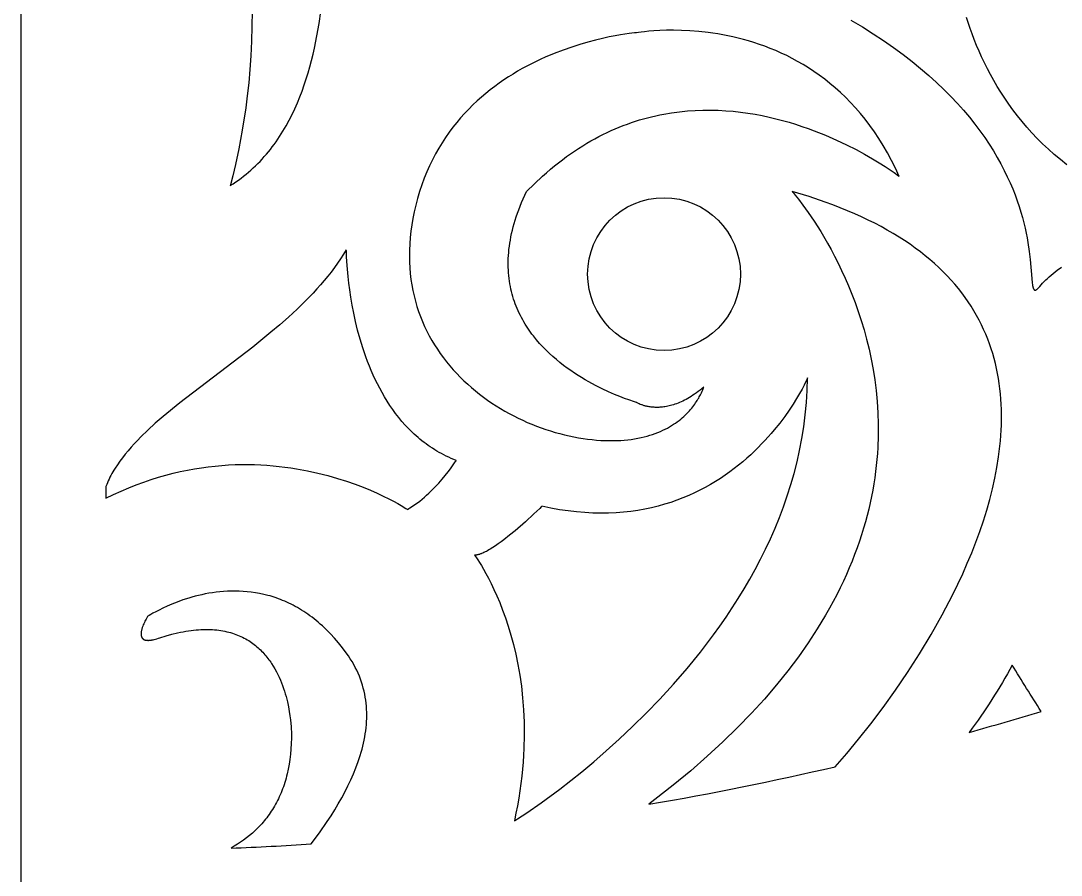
# Model space of a CAD drawing. Extents: x -3008 to 184, y 2842 to 4842.
# Drawn here: x -1815.6 to -1571.3, y 3079.9 to 3280.5 of the extents above; entities that cross this region are included whole.
import ezdxf

# ---------------------------------------------------------------- set-up
doc = ezdxf.new("R2010")
doc.units = 0
doc.layers.add('DEFAULT', color=7, linetype='CONTINUOUS')
doc.layers.add('LAYER_1', color=7, linetype='CONTINUOUS')

msp = doc.modelspace()

# ---------------------------------------------------------------- linework, layer by layer
at = {"layer": 'DEFAULT'}
msp.add_lwpolyline([(-1815.63, 2841.66), (184.37, 2841.66), (184.37, 4841.66), (-1815.63, 4841.66)], close=True, dxfattribs=at)
at = {"layer": 'LAYER_1'}
for points in [[(-1761.33, 3282.77), (-1761.34, 3279.18), (-1761.44, 3275.69), (-1761.61, 3272.3), (-1761.84, 3269.04), (-1762.12, 3265.9), (-1762.45, 3262.9), (-1762.82, 3260.05), (-1763.61, 3254.85), (-1764.43, 3250.4), (-1765.2, 3246.78), (-1765.84, 3244.08), (-1766.4, 3241.96), (-1766.45, 3241.82), (-1765.8, 3242.23), (-1765.16, 3242.65), (-1764.54, 3243.08), (-1763.92, 3243.53), (-1763.32, 3243.99), (-1762.74, 3244.45), (-1762.16, 3244.93), (-1761.6, 3245.43), (-1761.04, 3245.93), (-1760.5, 3246.44), (-1759.97, 3246.96), (-1759.45, 3247.49), (-1758.95, 3248.04), (-1758.45, 3248.59), (-1757.96, 3249.15), (-1757.49, 3249.72), (-1757.03, 3250.3), (-1756.57, 3250.88), (-1756.13, 3251.48), (-1755.7, 3252.08), (-1754.87, 3253.31), (-1754.07, 3254.56), (-1753.32, 3255.85), (-1752.6, 3257.16), (-1751.92, 3258.49), (-1751.28, 3259.84), (-1750.68, 3261.21), (-1750.1, 3262.6), (-1749.56, 3264), (-1749.06, 3265.42), (-1748.58, 3266.84), (-1748.14, 3268.28), (-1747.73, 3269.72), (-1747.34, 3271.17), (-1746.99, 3272.62), (-1746.66, 3274.08), (-1746.08, 3276.98), (-1745.59, 3279.86), (-1745.2, 3282.71)], [(-1620.67, 3280.66), (-1618, 3279.06), (-1615.44, 3277.45), (-1613, 3275.83), (-1610.66, 3274.2), (-1608.44, 3272.57), (-1606.32, 3270.93), (-1604.31, 3269.29), (-1602.39, 3267.65), (-1600.58, 3266.01), (-1598.86, 3264.37), (-1597.23, 3262.73), (-1595.69, 3261.1), (-1594.24, 3259.47), (-1592.87, 3257.85), (-1591.59, 3256.24), (-1590.39, 3254.64), (-1589.26, 3253.06), (-1588.21, 3251.49), (-1587.22, 3249.93), (-1586.31, 3248.39), (-1585.47, 3246.87), (-1584.68, 3245.37), (-1583.96, 3243.89), (-1583.3, 3242.44), (-1582.69, 3241.01), (-1582.14, 3239.6), (-1581.64, 3238.23), (-1581.18, 3236.88), (-1580.77, 3235.56), (-1580.4, 3234.28), (-1580.07, 3233.03), (-1579.78, 3231.82), (-1579.53, 3230.64), (-1579.3, 3229.5), (-1579.11, 3228.4), (-1578.79, 3226.34), (-1578.57, 3224.45), (-1578.19, 3219.98), (-1578.09, 3218.93), (-1578.04, 3218.5), (-1578.01, 3218.3), (-1577.97, 3218.12), (-1577.96, 3218.04), (-1577.94, 3217.96), (-1577.92, 3217.89), (-1577.9, 3217.81), (-1577.88, 3217.75), (-1577.86, 3217.68), (-1577.84, 3217.63), (-1577.81, 3217.57), (-1577.79, 3217.52), (-1577.77, 3217.47), (-1577.74, 3217.43), (-1577.71, 3217.39), (-1577.69, 3217.36), (-1577.66, 3217.33), (-1577.63, 3217.3), (-1577.59, 3217.28), (-1577.56, 3217.27), (-1577.53, 3217.25), (-1577.49, 3217.25), (-1577.45, 3217.24), (-1577.42, 3217.24), (-1577.37, 3217.25), (-1577.33, 3217.26), (-1577.29, 3217.27), (-1577.24, 3217.29), (-1577.2, 3217.32), (-1577.15, 3217.34), (-1577.1, 3217.38), (-1577.05, 3217.42), (-1576.99, 3217.46), (-1576.94, 3217.5), (-1576.88, 3217.56), (-1576.82, 3217.61), (-1576.76, 3217.67), (-1576.7, 3217.74), (-1576.63, 3217.81), (-1576.49, 3217.96), (-1576.35, 3218.14), (-1576.03, 3218.51), (-1575.69, 3218.88), (-1575.33, 3219.26), (-1574.95, 3219.63), (-1574.55, 3220.01), (-1574.13, 3220.39), (-1573.69, 3220.77), (-1573.23, 3221.14), (-1572.26, 3221.9), (-1571.23, 3222.66)], [(-1569.95, 3246.71), (-1571.46, 3247.89), (-1572.92, 3249.11), (-1574.32, 3250.35), (-1575.66, 3251.61), (-1576.95, 3252.89), (-1578.19, 3254.2), (-1579.38, 3255.52), (-1580.51, 3256.85), (-1581.6, 3258.2), (-1582.64, 3259.57), (-1583.63, 3260.94), (-1584.57, 3262.32), (-1585.47, 3263.7), (-1586.33, 3265.09), (-1587.14, 3266.48), (-1587.91, 3267.87), (-1588.64, 3269.25), (-1589.34, 3270.63), (-1589.99, 3272.01), (-1590.6, 3273.38), (-1591.18, 3274.73), (-1591.73, 3276.08), (-1592.24, 3277.41), (-1592.71, 3278.72), (-1593.57, 3281.29)]]:
    msp.add_lwpolyline(points, dxfattribs=at)
for points in [[(-1671.04, 3277.68), (-1671.04, 3277.68), (-1671.05, 3277.68), (-1671.07, 3277.68), (-1671.15, 3277.67), (-1671.49, 3277.64), (-1672.78, 3277.49), (-1674.82, 3277.19), (-1676.08, 3276.97), (-1677.48, 3276.69), (-1679.02, 3276.36), (-1680.68, 3275.96), (-1682.45, 3275.5), (-1684.32, 3274.96), (-1686.26, 3274.34), (-1688.28, 3273.63), (-1690.35, 3272.83), (-1692.47, 3271.94), (-1693.54, 3271.46), (-1694.62, 3270.95), (-1695.7, 3270.41), (-1696.79, 3269.85), (-1697.87, 3269.26), (-1698.96, 3268.64), (-1700.04, 3267.99), (-1701.13, 3267.31), (-1702.2, 3266.6), (-1703.27, 3265.86), (-1704.34, 3265.09), (-1705.39, 3264.29), (-1706.43, 3263.45), (-1707.46, 3262.58), (-1708.47, 3261.67), (-1709.47, 3260.73), (-1710.45, 3259.76), (-1711.42, 3258.74), (-1712.36, 3257.69), (-1713.27, 3256.61), (-1714.17, 3255.48), (-1715.04, 3254.32), (-1715.88, 3253.11), (-1716.69, 3251.87), (-1717.48, 3250.58), (-1718.23, 3249.25), (-1718.94, 3247.88), (-1719.63, 3246.47), (-1720.27, 3245.02), (-1720.88, 3243.51), (-1721.45, 3241.97), (-1721.97, 3240.38), (-1722.45, 3238.77), (-1722.87, 3237.19), (-1723.24, 3235.63), (-1723.55, 3234.08), (-1723.82, 3232.56), (-1724.03, 3231.06), (-1724.19, 3229.57), (-1724.31, 3228.11), (-1724.37, 3226.67), (-1724.39, 3225.25), (-1724.36, 3223.85), (-1724.29, 3222.48), (-1724.18, 3221.12), (-1724.02, 3219.78), (-1723.82, 3218.47), (-1723.57, 3217.18), (-1723.29, 3215.9), (-1722.97, 3214.65), (-1722.61, 3213.43), (-1722.21, 3212.22), (-1721.78, 3211.04), (-1721.31, 3209.87), (-1720.81, 3208.74), (-1720.27, 3207.62), (-1719.7, 3206.52), (-1719.1, 3205.45), (-1718.47, 3204.4), (-1717.81, 3203.37), (-1717.12, 3202.37), (-1716.4, 3201.38), (-1715.66, 3200.42), (-1714.89, 3199.49), (-1714.09, 3198.57), (-1713.27, 3197.69), (-1712.43, 3196.82), (-1711.57, 3195.98), (-1710.69, 3195.16), (-1709.79, 3194.36), (-1708.86, 3193.59), (-1707.92, 3192.84), (-1706.97, 3192.11), (-1706, 3191.41), (-1705.01, 3190.74), (-1704.01, 3190.08), (-1702.99, 3189.46), (-1701.96, 3188.85), (-1700.93, 3188.27), (-1699.88, 3187.72), (-1698.82, 3187.19), (-1697.76, 3186.68), (-1696.68, 3186.2), (-1695.6, 3185.75), (-1694.52, 3185.32), (-1693.43, 3184.91), (-1692.34, 3184.53), (-1691.24, 3184.18), (-1690.15, 3183.85), (-1689.05, 3183.55), (-1687.95, 3183.27), (-1686.86, 3183.02), (-1685.77, 3182.79), (-1684.68, 3182.59), (-1683.59, 3182.42), (-1682.52, 3182.27), (-1681.45, 3182.15), (-1680.42, 3182.05), (-1679.41, 3181.98), (-1678.43, 3181.94), (-1677.47, 3181.91), (-1676.54, 3181.91), (-1675.63, 3181.93), (-1674.75, 3181.97), (-1673.9, 3182.03), (-1673.07, 3182.11), (-1672.26, 3182.21), (-1671.48, 3182.33), (-1670.72, 3182.47), (-1669.98, 3182.62), (-1669.26, 3182.78), (-1668.57, 3182.97), (-1667.9, 3183.16), (-1667.25, 3183.37), (-1666.63, 3183.59), (-1666.02, 3183.83), (-1665.44, 3184.07), (-1664.87, 3184.33), (-1664.33, 3184.59), (-1663.8, 3184.87), (-1663.3, 3185.15), (-1662.81, 3185.44), (-1662.34, 3185.74), (-1661.89, 3186.04), (-1661.46, 3186.35), (-1661.05, 3186.66), (-1660.66, 3186.97), (-1660.28, 3187.29), (-1659.92, 3187.61), (-1659.57, 3187.94), (-1659.24, 3188.26), (-1658.93, 3188.58), (-1658.63, 3188.9), (-1658.35, 3189.22), (-1658.08, 3189.54), (-1657.83, 3189.85), (-1657.59, 3190.16), (-1657.36, 3190.47), (-1657.15, 3190.77), (-1656.95, 3191.06), (-1656.77, 3191.35), (-1656.6, 3191.63), (-1656.44, 3191.9), (-1656.29, 3192.16), (-1656.02, 3192.65), (-1655.8, 3193.1), (-1655.63, 3193.49), (-1655.49, 3193.82), (-1655.38, 3194.1), (-1655.31, 3194.3), (-1655.27, 3194.42), (-1655.26, 3194.47), (-1655.69, 3194.11), (-1656.12, 3193.76), (-1656.55, 3193.44), (-1656.97, 3193.13), (-1657.39, 3192.83), (-1657.8, 3192.56), (-1658.21, 3192.29), (-1658.61, 3192.05), (-1659.01, 3191.82), (-1659.4, 3191.6), (-1659.79, 3191.39), (-1660.18, 3191.21), (-1660.55, 3191.03), (-1660.93, 3190.87), (-1661.29, 3190.72), (-1661.66, 3190.58), (-1662.01, 3190.45), (-1662.36, 3190.34), (-1662.71, 3190.23), (-1663.05, 3190.14), (-1663.38, 3190.06), (-1663.71, 3189.98), (-1664.03, 3189.92), (-1664.35, 3189.86), (-1664.66, 3189.82), (-1664.96, 3189.78), (-1665.26, 3189.75), (-1665.55, 3189.73), (-1665.83, 3189.72), (-1666.11, 3189.71), (-1666.38, 3189.71), (-1666.64, 3189.71), (-1666.9, 3189.73), (-1667.15, 3189.74), (-1667.39, 3189.76), (-1667.63, 3189.79), (-1667.86, 3189.82), (-1668.08, 3189.85), (-1668.3, 3189.89), (-1668.5, 3189.93), (-1668.7, 3189.98), (-1668.89, 3190.02), (-1669.08, 3190.07), (-1669.26, 3190.12), (-1669.42, 3190.17), (-1669.59, 3190.23), (-1669.74, 3190.28), (-1669.88, 3190.33), (-1670.15, 3190.43), (-1670.38, 3190.53), (-1670.58, 3190.63), (-1670.74, 3190.71), (-1670.87, 3190.78), (-1670.96, 3190.83), (-1671.02, 3190.87), (-1671.04, 3190.88), (-1671.52, 3191.03), (-1672.88, 3191.48), (-1673.84, 3191.82), (-1674.96, 3192.25), (-1676.22, 3192.77), (-1677.59, 3193.37), (-1679.08, 3194.06), (-1680.64, 3194.85), (-1682.27, 3195.73), (-1683.1, 3196.2), (-1683.94, 3196.71), (-1684.78, 3197.23), (-1685.63, 3197.78), (-1686.48, 3198.36), (-1687.33, 3198.96), (-1688.18, 3199.59), (-1689.02, 3200.25), (-1689.85, 3200.93), (-1690.68, 3201.64), (-1691.48, 3202.38), (-1692.28, 3203.14), (-1693.05, 3203.93), (-1693.81, 3204.75), (-1694.54, 3205.6), (-1695.24, 3206.48), (-1695.59, 3206.93), (-1695.92, 3207.39), (-1696.25, 3207.85), (-1696.57, 3208.32), (-1696.89, 3208.8), (-1697.19, 3209.29), (-1697.48, 3209.78), (-1697.77, 3210.29), (-1698.05, 3210.79), (-1698.32, 3211.31), (-1698.57, 3211.84), (-1698.82, 3212.37), (-1699.06, 3212.91), (-1699.28, 3213.46), (-1699.5, 3214.01), (-1699.7, 3214.57), (-1699.89, 3215.15), (-1700.07, 3215.72), (-1700.24, 3216.31), (-1700.39, 3216.91), (-1700.54, 3217.51), (-1700.66, 3218.12), (-1700.78, 3218.74), (-1700.88, 3219.37), (-1700.97, 3220), (-1701.04, 3220.65), (-1701.1, 3221.3), (-1701.14, 3221.96), (-1701.17, 3222.63), (-1701.18, 3223.3), (-1701.17, 3223.99), (-1701.15, 3224.68), (-1701.12, 3225.38), (-1701.06, 3226.09), (-1700.99, 3226.81), (-1700.9, 3227.54), (-1700.8, 3228.28), (-1700.67, 3229.02), (-1700.53, 3229.78), (-1700.37, 3230.54), (-1700.19, 3231.31), (-1699.99, 3232.09), (-1699.77, 3232.88), (-1699.53, 3233.67), (-1699.27, 3234.48), (-1698.99, 3235.3), (-1698.69, 3236.12), (-1698.37, 3236.95), (-1698.02, 3237.8), (-1697.66, 3238.65), (-1696.86, 3240.38), (-1695.01, 3242.24), (-1693.14, 3243.99), (-1692.2, 3244.82), (-1691.26, 3245.62), (-1690.32, 3246.4), (-1689.38, 3247.16), (-1688.43, 3247.88), (-1687.48, 3248.59), (-1686.54, 3249.26), (-1685.59, 3249.91), (-1684.63, 3250.54), (-1683.68, 3251.14), (-1682.73, 3251.72), (-1681.77, 3252.27), (-1680.82, 3252.8), (-1679.86, 3253.31), (-1678.91, 3253.8), (-1677.95, 3254.26), (-1677, 3254.7), (-1676.04, 3255.12), (-1675.09, 3255.52), (-1674.14, 3255.89), (-1673.18, 3256.25), (-1672.23, 3256.58), (-1671.28, 3256.9), (-1670.33, 3257.2), (-1669.38, 3257.47), (-1668.43, 3257.73), (-1667.49, 3257.97), (-1666.54, 3258.19), (-1665.6, 3258.39), (-1664.66, 3258.58), (-1662.79, 3258.89), (-1660.93, 3259.14), (-1659.08, 3259.33), (-1657.25, 3259.45), (-1655.43, 3259.52), (-1653.62, 3259.53), (-1651.83, 3259.48), (-1650.06, 3259.39), (-1648.31, 3259.24), (-1646.59, 3259.05), (-1644.88, 3258.82), (-1643.2, 3258.54), (-1641.54, 3258.23), (-1639.91, 3257.88), (-1638.31, 3257.51), (-1636.73, 3257.1), (-1635.19, 3256.66), (-1633.68, 3256.2), (-1632.2, 3255.71), (-1630.75, 3255.21), (-1629.34, 3254.69), (-1626.63, 3253.61), (-1624.08, 3252.5), (-1621.7, 3251.37), (-1619.49, 3250.25), (-1617.47, 3249.15), (-1615.65, 3248.11), (-1614.04, 3247.14), (-1612.65, 3246.26), (-1611.49, 3245.49), (-1610.56, 3244.85), (-1609.48, 3244.07), (-1609.34, 3243.96), (-1610.24, 3245.88), (-1611.16, 3247.72), (-1612.12, 3249.5), (-1613.11, 3251.2), (-1614.13, 3252.84), (-1615.18, 3254.41), (-1616.25, 3255.92), (-1617.35, 3257.36), (-1618.47, 3258.74), (-1619.62, 3260.06), (-1620.78, 3261.32), (-1621.96, 3262.53), (-1623.16, 3263.67), (-1624.38, 3264.76), (-1625.61, 3265.8), (-1626.85, 3266.79), (-1628.11, 3267.72), (-1629.37, 3268.6), (-1630.64, 3269.44), (-1631.92, 3270.22), (-1633.2, 3270.96), (-1634.49, 3271.66), (-1635.77, 3272.31), (-1637.06, 3272.92), (-1638.35, 3273.49), (-1639.63, 3274.01), (-1640.91, 3274.5), (-1642.18, 3274.96), (-1643.45, 3275.37), (-1644.71, 3275.76), (-1645.95, 3276.11), (-1647.19, 3276.43), (-1648.41, 3276.71), (-1649.61, 3276.97), (-1650.8, 3277.2), (-1651.97, 3277.41), (-1653.12, 3277.59), (-1654.25, 3277.74), (-1656.44, 3277.98), (-1658.52, 3278.15), (-1660.49, 3278.24), (-1662.32, 3278.28), (-1664.02, 3278.26), (-1665.56, 3278.21), (-1666.94, 3278.13), (-1668.14, 3278.04), (-1669.15, 3277.94), (-1669.96, 3277.84), (-1670.55, 3277.76)], [(-1795.63, 3171.17), (-1795.63, 3168.38), (-1793.84, 3169.26), (-1792.06, 3170.07), (-1790.28, 3170.83), (-1788.52, 3171.53), (-1786.77, 3172.17), (-1785.03, 3172.76), (-1783.3, 3173.31), (-1781.59, 3173.8), (-1779.88, 3174.24), (-1778.2, 3174.63), (-1776.52, 3174.98), (-1774.87, 3175.29), (-1773.23, 3175.55), (-1771.6, 3175.77), (-1769.99, 3175.95), (-1768.4, 3176.09), (-1766.83, 3176.2), (-1765.28, 3176.27), (-1763.74, 3176.3), (-1762.23, 3176.3), (-1760.74, 3176.27), (-1759.27, 3176.22), (-1757.82, 3176.13), (-1756.39, 3176.01), (-1754.99, 3175.87), (-1753.61, 3175.71), (-1752.25, 3175.52), (-1750.92, 3175.31), (-1748.34, 3174.84), (-1745.86, 3174.29), (-1743.5, 3173.69), (-1741.25, 3173.05), (-1739.13, 3172.37), (-1737.13, 3171.67), (-1735.27, 3170.96), (-1733.54, 3170.25), (-1731.95, 3169.56), (-1730.51, 3168.89), (-1729.22, 3168.25), (-1728.09, 3167.66), (-1727.12, 3167.13), (-1726.31, 3166.67), (-1725.21, 3166.01), (-1724.93, 3165.83), (-1724.86, 3165.79), (-1724.85, 3165.78), (-1724.84, 3165.77), (-1724.84, 3165.77), (-1724.54, 3165.94), (-1724.24, 3166.12), (-1723.65, 3166.49), (-1723.06, 3166.88), (-1722.49, 3167.29), (-1721.93, 3167.72), (-1721.38, 3168.16), (-1720.85, 3168.62), (-1720.32, 3169.08), (-1719.81, 3169.55), (-1719.32, 3170.02), (-1718.37, 3170.98), (-1717.49, 3171.93), (-1716.68, 3172.86), (-1715.95, 3173.74), (-1715.29, 3174.56), (-1714.72, 3175.31), (-1714.25, 3175.96), (-1713.59, 3176.9), (-1713.42, 3177.16), (-1713.38, 3177.23), (-1713.37, 3177.24), (-1713.36, 3177.25), (-1713.36, 3177.25), (-1713.36, 3177.25), (-1713.96, 3177.49), (-1714.55, 3177.74), (-1715.14, 3178), (-1715.71, 3178.28), (-1716.27, 3178.56), (-1716.83, 3178.85), (-1717.37, 3179.15), (-1717.91, 3179.46), (-1718.44, 3179.78), (-1718.95, 3180.11), (-1719.46, 3180.45), (-1719.97, 3180.79), (-1720.46, 3181.15), (-1720.94, 3181.51), (-1721.42, 3181.88), (-1721.89, 3182.26), (-1722.35, 3182.65), (-1722.8, 3183.04), (-1723.24, 3183.44), (-1723.67, 3183.85), (-1724.52, 3184.69), (-1725.34, 3185.55), (-1726.12, 3186.43), (-1726.87, 3187.34), (-1727.6, 3188.27), (-1728.29, 3189.22), (-1728.96, 3190.19), (-1729.6, 3191.17), (-1730.21, 3192.17), (-1730.8, 3193.18), (-1731.35, 3194.2), (-1731.89, 3195.24), (-1732.4, 3196.28), (-1732.88, 3197.32), (-1733.34, 3198.38), (-1733.78, 3199.43), (-1734.2, 3200.49), (-1734.59, 3201.55), (-1735.32, 3203.67), (-1735.96, 3205.76), (-1736.53, 3207.83), (-1737.03, 3209.86), (-1737.46, 3211.83), (-1737.83, 3213.73), (-1738.14, 3215.56), (-1738.4, 3217.29), (-1738.61, 3218.92), (-1738.78, 3220.43), (-1739.02, 3223.04), (-1739.14, 3225.03), (-1739.18, 3226.3), (-1739.19, 3226.75), (-1739.84, 3225.67), (-1740.52, 3224.61), (-1741.24, 3223.56), (-1741.98, 3222.53), (-1742.75, 3221.5), (-1743.55, 3220.49), (-1744.37, 3219.49), (-1745.22, 3218.5), (-1746.09, 3217.52), (-1746.99, 3216.55), (-1748.84, 3214.64), (-1750.76, 3212.77), (-1752.75, 3210.93), (-1754.8, 3209.13), (-1756.89, 3207.36), (-1761.18, 3203.89), (-1778.3, 3190.78), (-1782.2, 3187.59), (-1784.04, 3185.99), (-1785.8, 3184.39), (-1787.46, 3182.78), (-1788.25, 3181.98), (-1789.01, 3181.17), (-1789.75, 3180.36), (-1790.45, 3179.54), (-1791.13, 3178.73), (-1791.77, 3177.9), (-1792.38, 3177.08), (-1792.96, 3176.25), (-1793.5, 3175.42), (-1793.76, 3175), (-1794, 3174.58), (-1794.24, 3174.16), (-1794.47, 3173.73), (-1794.69, 3173.31), (-1794.9, 3172.89), (-1795.1, 3172.46), (-1795.29, 3172.03), (-1795.46, 3171.6)], [(-1693.28, 3166.49), (-1693.28, 3166.49), (-1693.28, 3166.49), (-1693.28, 3166.48), (-1693.31, 3166.46), (-1693.41, 3166.36), (-1693.78, 3166), (-1695.14, 3164.7), (-1697.13, 3162.86), (-1699.55, 3160.75), (-1700.85, 3159.68), (-1702.17, 3158.64), (-1702.83, 3158.15), (-1703.49, 3157.67), (-1704.14, 3157.22), (-1704.78, 3156.8), (-1705.4, 3156.42), (-1705.7, 3156.24), (-1706, 3156.07), (-1706.3, 3155.91), (-1706.59, 3155.76), (-1706.87, 3155.63), (-1707.14, 3155.5), (-1707.41, 3155.39), (-1707.54, 3155.34), (-1707.67, 3155.3), (-1707.8, 3155.25), (-1707.93, 3155.21), (-1708.05, 3155.17), (-1708.17, 3155.14), (-1708.29, 3155.11), (-1708.41, 3155.08), (-1708.52, 3155.06), (-1708.63, 3155.04), (-1708.74, 3155.03), (-1708.8, 3155.02), (-1708.85, 3155.02), (-1708.9, 3155.02), (-1708.96, 3155.01), (-1709.01, 3155.01), (-1709.06, 3155.01), (-1708.86, 3154.74), (-1708.62, 3154.39), (-1708.3, 3153.92), (-1707.91, 3153.31), (-1707.46, 3152.57), (-1706.95, 3151.7), (-1706.39, 3150.71), (-1705.79, 3149.59), (-1705.16, 3148.34), (-1704.51, 3146.97), (-1703.84, 3145.48), (-1703.16, 3143.87), (-1702.48, 3142.14), (-1701.82, 3140.29), (-1701.17, 3138.33), (-1700.54, 3136.26), (-1699.95, 3134.07), (-1699.4, 3131.78), (-1698.9, 3129.37), (-1698.46, 3126.86), (-1698.08, 3124.24), (-1697.78, 3121.52), (-1697.56, 3118.69), (-1697.43, 3115.77), (-1697.4, 3112.74), (-1697.47, 3109.62), (-1697.55, 3108.03), (-1697.66, 3106.4), (-1697.8, 3104.76), (-1697.97, 3103.09), (-1698.18, 3101.4), (-1698.42, 3099.69), (-1698.69, 3097.95), (-1699, 3096.19), (-1699.35, 3094.41), (-1699.73, 3092.6), (-1698.97, 3093.08), (-1696.8, 3094.51), (-1693.44, 3096.85), (-1689.07, 3100.08), (-1683.9, 3104.16), (-1681.08, 3106.5), (-1678.13, 3109.06), (-1675.08, 3111.81), (-1671.95, 3114.75), (-1668.77, 3117.88), (-1665.57, 3121.21), (-1662.36, 3124.71), (-1659.17, 3128.39), (-1656.04, 3132.25), (-1652.97, 3136.28), (-1651.47, 3138.36), (-1650, 3140.48), (-1648.56, 3142.64), (-1647.16, 3144.84), (-1645.79, 3147.08), (-1644.46, 3149.36), (-1643.17, 3151.68), (-1641.93, 3154.04), (-1640.74, 3156.43), (-1639.6, 3158.87), (-1638.51, 3161.34), (-1637.49, 3163.84), (-1636.52, 3166.39), (-1635.62, 3168.97), (-1634.79, 3171.58), (-1634.03, 3174.23), (-1633.34, 3176.91), (-1632.73, 3179.63), (-1632.2, 3182.38), (-1631.76, 3185.17), (-1631.4, 3187.98), (-1631.13, 3190.83), (-1630.95, 3193.71), (-1630.87, 3196.62), (-1631.07, 3196.17), (-1631.33, 3195.63), (-1631.69, 3194.91), (-1632.17, 3194.02), (-1632.75, 3192.98), (-1633.45, 3191.8), (-1634.26, 3190.5), (-1635.19, 3189.1), (-1636.24, 3187.61), (-1637.41, 3186.05), (-1638.7, 3184.44), (-1639.39, 3183.62), (-1640.11, 3182.79), (-1640.87, 3181.96), (-1641.65, 3181.12), (-1642.47, 3180.28), (-1643.32, 3179.45), (-1644.21, 3178.61), (-1645.12, 3177.79), (-1646.07, 3176.97), (-1647.06, 3176.16), (-1648.07, 3175.36), (-1649.12, 3174.57), (-1650.21, 3173.8), (-1651.33, 3173.05), (-1652.48, 3172.32), (-1653.67, 3171.61), (-1654.89, 3170.92), (-1656.15, 3170.26), (-1657.44, 3169.63), (-1658.77, 3169.03), (-1660.14, 3168.46), (-1661.54, 3167.92), (-1662.98, 3167.42), (-1664.46, 3166.96), (-1665.97, 3166.54), (-1667.52, 3166.16), (-1669.11, 3165.83), (-1670.73, 3165.54), (-1672.4, 3165.3), (-1674.1, 3165.11), (-1675.84, 3164.98), (-1677.62, 3164.9), (-1679.44, 3164.88), (-1681.29, 3164.91), (-1683.19, 3165.01), (-1685.13, 3165.17), (-1687.1, 3165.4), (-1689.12, 3165.69), (-1691.18, 3166.05)]]:
    msp.add_lwpolyline(points, close=True, dxfattribs=at)
for points in [[(-1624.39, 3105.35), (-1621.68, 3108.45), (-1618.88, 3111.82), (-1616.02, 3115.42), (-1613.13, 3119.25), (-1610.24, 3123.28), (-1607.37, 3127.49), (-1604.57, 3131.87), (-1601.84, 3136.39), (-1599.23, 3141.04), (-1596.75, 3145.8), (-1595.57, 3148.22), (-1594.44, 3150.65), (-1593.36, 3153.1), (-1592.33, 3155.57), (-1591.36, 3158.05), (-1590.44, 3160.55), (-1589.59, 3163.05), (-1588.8, 3165.56), (-1588.09, 3168.07), (-1587.45, 3170.58), (-1586.88, 3173.09), (-1586.4, 3175.6), (-1586, 3178.11), (-1585.69, 3180.61), (-1585.56, 3181.85), (-1585.46, 3183.09), (-1585.39, 3184.33), (-1585.34, 3185.57), (-1585.31, 3186.8), (-1585.31, 3188.03), (-1585.33, 3189.25), (-1585.38, 3190.47), (-1585.46, 3191.68), (-1585.56, 3192.89), (-1585.69, 3194.1), (-1585.85, 3195.29), (-1586.03, 3196.49), (-1586.24, 3197.67), (-1586.49, 3198.85), (-1586.76, 3200.02), (-1587.06, 3201.19), (-1587.39, 3202.34), (-1587.75, 3203.49), (-1588.15, 3204.64), (-1588.57, 3205.77), (-1589.03, 3206.89), (-1589.52, 3208.01), (-1590.04, 3209.12), (-1590.6, 3210.21), (-1591.19, 3211.3), (-1591.81, 3212.38), (-1592.47, 3213.45), (-1593.16, 3214.5), (-1593.89, 3215.55), (-1594.66, 3216.58), (-1595.46, 3217.61), (-1596.3, 3218.62), (-1597.17, 3219.62), (-1598.08, 3220.6), (-1599.04, 3221.58), (-1600.03, 3222.54), (-1601.05, 3223.48), (-1602.12, 3224.42), (-1603.23, 3225.34), (-1604.38, 3226.24), (-1605.57, 3227.13), (-1606.8, 3228.01), (-1608.07, 3228.87), (-1609.39, 3229.72), (-1610.74, 3230.55), (-1612.14, 3231.36), (-1613.59, 3232.16), (-1615.07, 3232.95), (-1616.6, 3233.71), (-1618.18, 3234.46), (-1619.8, 3235.19), (-1621.47, 3235.9), (-1623.18, 3236.6), (-1624.94, 3237.28), (-1626.75, 3237.93), (-1630.5, 3239.2), (-1634.45, 3240.38), (-1634.45, 3240.37), (-1634.44, 3240.37), (-1634.41, 3240.33), (-1634.28, 3240.17), (-1633.77, 3239.57), (-1632.99, 3238.58), (-1631.96, 3237.22), (-1630.72, 3235.49), (-1629.32, 3233.41), (-1627.79, 3231), (-1626.18, 3228.26), (-1625.36, 3226.77), (-1624.53, 3225.21), (-1623.69, 3223.57), (-1622.87, 3221.86), (-1622.05, 3220.08), (-1621.24, 3218.22), (-1620.46, 3216.3), (-1619.7, 3214.31), (-1618.97, 3212.26), (-1618.27, 3210.14), (-1617.61, 3207.96), (-1617, 3205.72), (-1616.43, 3203.41), (-1615.92, 3201.06), (-1615.47, 3198.64), (-1615.08, 3196.17), (-1614.77, 3193.65), (-1614.52, 3191.07), (-1614.36, 3188.45), (-1614.28, 3185.78), (-1614.29, 3183.06), (-1614.39, 3180.29), (-1614.48, 3178.89), (-1614.6, 3177.48), (-1614.74, 3176.06), (-1614.91, 3174.63), (-1615.1, 3173.19), (-1615.32, 3171.74), (-1615.58, 3170.28), (-1615.86, 3168.81), (-1616.17, 3167.33), (-1616.51, 3165.84), (-1616.88, 3164.34), (-1617.29, 3162.84), (-1617.72, 3161.32), (-1618.19, 3159.8), (-1618.7, 3158.27), (-1619.23, 3156.73), (-1619.81, 3155.18), (-1620.42, 3153.63), (-1621.06, 3152.06), (-1621.74, 3150.49), (-1622.46, 3148.92), (-1623.22, 3147.33), (-1624.01, 3145.74), (-1624.85, 3144.15), (-1625.72, 3142.55), (-1626.64, 3140.94), (-1628.59, 3137.7), (-1630.72, 3134.44), (-1633.02, 3131.17), (-1635.49, 3127.87), (-1638.16, 3124.56), (-1641.01, 3121.23), (-1644.06, 3117.89), (-1647.31, 3114.53), (-1650.77, 3111.17), (-1654.43, 3107.79), (-1658.31, 3104.41), (-1662.41, 3101.02), (-1666.73, 3097.62), (-1668.12, 3096.51, 0.014787)], [(-1747.45, 3087.2), (-1745.52, 3089.81), (-1743.67, 3092.48), (-1742.77, 3093.84), (-1741.91, 3095.21), (-1741.08, 3096.6), (-1740.28, 3098), (-1739.52, 3099.4), (-1738.8, 3100.82), (-1738.13, 3102.24), (-1737.5, 3103.67), (-1736.92, 3105.11), (-1736.39, 3106.55), (-1736.14, 3107.27), (-1735.91, 3107.99), (-1735.7, 3108.72), (-1735.5, 3109.44), (-1735.31, 3110.16), (-1735.14, 3110.89), (-1734.99, 3111.61), (-1734.85, 3112.34), (-1734.73, 3113.06), (-1734.63, 3113.78), (-1734.55, 3114.51), (-1734.48, 3115.23), (-1734.43, 3115.95), (-1734.4, 3116.67), (-1734.39, 3117.39), (-1734.39, 3118.11), (-1734.42, 3118.83), (-1734.47, 3119.55), (-1734.54, 3120.26), (-1734.63, 3120.97), (-1734.74, 3121.69), (-1734.87, 3122.4), (-1735.02, 3123.1), (-1735.2, 3123.81), (-1735.4, 3124.51), (-1735.62, 3125.21), (-1735.86, 3125.91), (-1736.13, 3126.61), (-1736.43, 3127.3), (-1736.74, 3127.99), (-1737.09, 3128.67), (-1737.45, 3129.36), (-1737.85, 3130.04), (-1738.27, 3130.71), (-1738.71, 3131.39), (-1739.19, 3132.06), (-1740.1, 3133.27), (-1741.03, 3134.42), (-1741.96, 3135.5), (-1742.9, 3136.53), (-1743.85, 3137.49), (-1744.33, 3137.95), (-1744.81, 3138.4), (-1745.3, 3138.83), (-1745.78, 3139.25), (-1746.27, 3139.66), (-1746.75, 3140.05), (-1747.24, 3140.42), (-1747.73, 3140.79), (-1748.22, 3141.14), (-1748.71, 3141.48), (-1749.2, 3141.8), (-1749.7, 3142.12), (-1750.19, 3142.42), (-1750.68, 3142.71), (-1751.18, 3142.98), (-1751.67, 3143.25), (-1752.17, 3143.5), (-1752.66, 3143.74), (-1753.16, 3143.97), (-1753.65, 3144.19), (-1754.15, 3144.4), (-1754.64, 3144.6), (-1755.14, 3144.79), (-1755.63, 3144.96), (-1756.13, 3145.13), (-1756.62, 3145.28), (-1757.11, 3145.43), (-1757.6, 3145.57), (-1758.59, 3145.81), (-1759.56, 3146.02), (-1760.53, 3146.2), (-1761.5, 3146.34), (-1762.45, 3146.44), (-1763.4, 3146.52), (-1764.34, 3146.57), (-1765.28, 3146.59), (-1766.2, 3146.58), (-1767.11, 3146.55), (-1768.01, 3146.49), (-1768.89, 3146.41), (-1769.77, 3146.31), (-1770.62, 3146.19), (-1771.47, 3146.06), (-1772.3, 3145.9), (-1773.11, 3145.74), (-1773.9, 3145.55), (-1774.68, 3145.36), (-1775.43, 3145.15), (-1776.17, 3144.94), (-1777.58, 3144.49), (-1778.9, 3144.01), (-1780.13, 3143.53), (-1781.25, 3143.05), (-1782.27, 3142.59), (-1783.17, 3142.14), (-1783.95, 3141.74), (-1784.61, 3141.38), (-1785.13, 3141.09), (-1785.51, 3140.86), (-1785.82, 3140.66), (-1785.87, 3140.58), (-1786.02, 3140.33), (-1786.23, 3139.95), (-1786.48, 3139.48), (-1786.61, 3139.21), (-1786.74, 3138.92), (-1786.87, 3138.62), (-1786.99, 3138.32), (-1787.05, 3138.16), (-1787.1, 3138.01), (-1787.15, 3137.85), (-1787.2, 3137.69), (-1787.24, 3137.54), (-1787.28, 3137.38), (-1787.31, 3137.23), (-1787.34, 3137.08), (-1787.35, 3137), (-1787.36, 3136.93), (-1787.37, 3136.85), (-1787.38, 3136.78), (-1787.38, 3136.71), (-1787.39, 3136.63), (-1787.39, 3136.56), (-1787.39, 3136.49), (-1787.39, 3136.42), (-1787.39, 3136.36), (-1787.38, 3136.29), (-1787.37, 3136.22), (-1787.36, 3136.16), (-1787.36, 3136.13), (-1787.35, 3136.09), (-1787.35, 3136.06), (-1787.34, 3136.03), (-1787.33, 3136), (-1787.32, 3135.97), (-1787.31, 3135.94), (-1787.3, 3135.91), (-1787.29, 3135.88), (-1787.28, 3135.85), (-1787.27, 3135.82), (-1787.26, 3135.8), (-1787.25, 3135.77), (-1787.24, 3135.74), (-1787.22, 3135.71), (-1787.21, 3135.69), (-1787.19, 3135.66), (-1787.18, 3135.63), (-1787.16, 3135.61), (-1787.14, 3135.58), (-1787.13, 3135.56), (-1787.11, 3135.54), (-1787.09, 3135.51), (-1787.07, 3135.49), (-1787.05, 3135.47), (-1787.03, 3135.44), (-1787.01, 3135.42), (-1786.99, 3135.4), (-1786.96, 3135.38), (-1786.94, 3135.36), (-1786.92, 3135.34), (-1786.89, 3135.32), (-1786.86, 3135.3), (-1786.84, 3135.28), (-1786.81, 3135.27), (-1786.78, 3135.25), (-1786.75, 3135.23), (-1786.72, 3135.22), (-1786.69, 3135.2), (-1786.66, 3135.19), (-1786.63, 3135.17), (-1786.6, 3135.16), (-1786.56, 3135.14), (-1786.53, 3135.13), (-1786.5, 3135.12), (-1786.46, 3135.11), (-1786.42, 3135.1), (-1786.39, 3135.09), (-1786.35, 3135.08), (-1786.31, 3135.07), (-1786.27, 3135.06), (-1786.23, 3135.05), (-1786.18, 3135.05), (-1786.14, 3135.04), (-1786.05, 3135.03), (-1785.96, 3135.02), (-1785.87, 3135.02), (-1785.77, 3135.01), (-1785.67, 3135.01), (-1785.56, 3135.02), (-1785.45, 3135.02), (-1785.34, 3135.03), (-1785.22, 3135.05), (-1785.1, 3135.06), (-1784.97, 3135.08), (-1784.84, 3135.1), (-1784.71, 3135.13), (-1784.57, 3135.16), (-1784.28, 3135.23), (-1783.97, 3135.31), (-1783.65, 3135.4), (-1783.31, 3135.52), (-1782.95, 3135.64), (-1781.52, 3136.08), (-1780.14, 3136.46), (-1778.81, 3136.78), (-1778.16, 3136.92), (-1777.52, 3137.05), (-1776.89, 3137.16), (-1776.27, 3137.26), (-1775.66, 3137.34), (-1775.06, 3137.41), (-1774.47, 3137.47), (-1773.89, 3137.52), (-1773.32, 3137.55), (-1772.77, 3137.57), (-1772.22, 3137.58), (-1771.68, 3137.58), (-1771.15, 3137.56), (-1770.63, 3137.53), (-1770.12, 3137.5), (-1769.62, 3137.45), (-1769.13, 3137.39), (-1768.65, 3137.32), (-1768.17, 3137.24), (-1767.71, 3137.15), (-1767.25, 3137.05), (-1766.81, 3136.94), (-1766.37, 3136.82), (-1765.94, 3136.69), (-1765.52, 3136.55), (-1765.11, 3136.4), (-1764.71, 3136.25), (-1764.32, 3136.09), (-1763.93, 3135.91), (-1763.55, 3135.73), (-1763.18, 3135.54), (-1762.82, 3135.35), (-1762.47, 3135.15), (-1762.12, 3134.94), (-1761.79, 3134.72), (-1761.46, 3134.49), (-1761.13, 3134.26), (-1760.82, 3134.03), (-1760.51, 3133.78), (-1760.21, 3133.53), (-1759.92, 3133.28), (-1759.63, 3133.02), (-1759.35, 3132.75), (-1759.08, 3132.48), (-1758.82, 3132.21), (-1758.56, 3131.93), (-1758.31, 3131.64), (-1758.06, 3131.36), (-1757.82, 3131.06), (-1757.59, 3130.77), (-1757.36, 3130.47), (-1757.15, 3130.17), (-1756.93, 3129.86), (-1756.73, 3129.55), (-1756.33, 3128.92), (-1755.96, 3128.29), (-1755.61, 3127.65), (-1755.28, 3127), (-1754.97, 3126.35), (-1754.68, 3125.69), (-1754.42, 3125.04), (-1754.17, 3124.39), (-1753.94, 3123.73), (-1753.73, 3123.09), (-1753.53, 3122.45), (-1753.35, 3121.82), (-1753.19, 3121.2), (-1753.04, 3120.58), (-1752.79, 3119.41), (-1752.58, 3118.29), (-1752.42, 3117.26), (-1752.3, 3116.32), (-1752.22, 3115.48), (-1752.16, 3114.77), (-1752.13, 3114.19), (-1752.1, 3113.5), (-1752.1, 3113.4), (-1752.09, 3112.07), (-1752.13, 3110.76), (-1752.2, 3109.5), (-1752.3, 3108.27), (-1752.44, 3107.07), (-1752.62, 3105.91), (-1752.82, 3104.78), (-1753.06, 3103.69), (-1753.2, 3103.15), (-1753.34, 3102.63), (-1753.48, 3102.11), (-1753.64, 3101.6), (-1753.8, 3101.1), (-1753.97, 3100.6), (-1754.15, 3100.12), (-1754.33, 3099.64), (-1754.52, 3099.17), (-1754.72, 3098.71), (-1754.93, 3098.25), (-1755.14, 3097.81), (-1755.36, 3097.37), (-1755.58, 3096.93), (-1755.81, 3096.51), (-1756.05, 3096.09), (-1756.29, 3095.68), (-1756.54, 3095.28), (-1756.8, 3094.88), (-1757.06, 3094.49), (-1757.33, 3094.11), (-1757.6, 3093.74), (-1757.87, 3093.37), (-1758.16, 3093.01), (-1758.45, 3092.65), (-1758.74, 3092.3), (-1759.04, 3091.96), (-1759.34, 3091.63), (-1759.96, 3090.98), (-1760.6, 3090.36), (-1761.25, 3089.76), (-1761.92, 3089.18), (-1762.61, 3088.63), (-1763.31, 3088.11), (-1764.03, 3087.6), (-1764.75, 3087.12), (-1765.49, 3086.66), (-1766.24, 3086.23, 0.006234)], [(-1576.01, 3118.33, -0.004373), (-1582.8, 3129.19, -0.033913), (-1592.89, 3113.41, 0.005829)]]:
    msp.add_lwpolyline(points, format="xyb", close=True, dxfattribs=at)
msp.add_circle((-1664.58, 3221.01), 17.94, dxfattribs=at)

doc.saveas('drawing.dxf')
